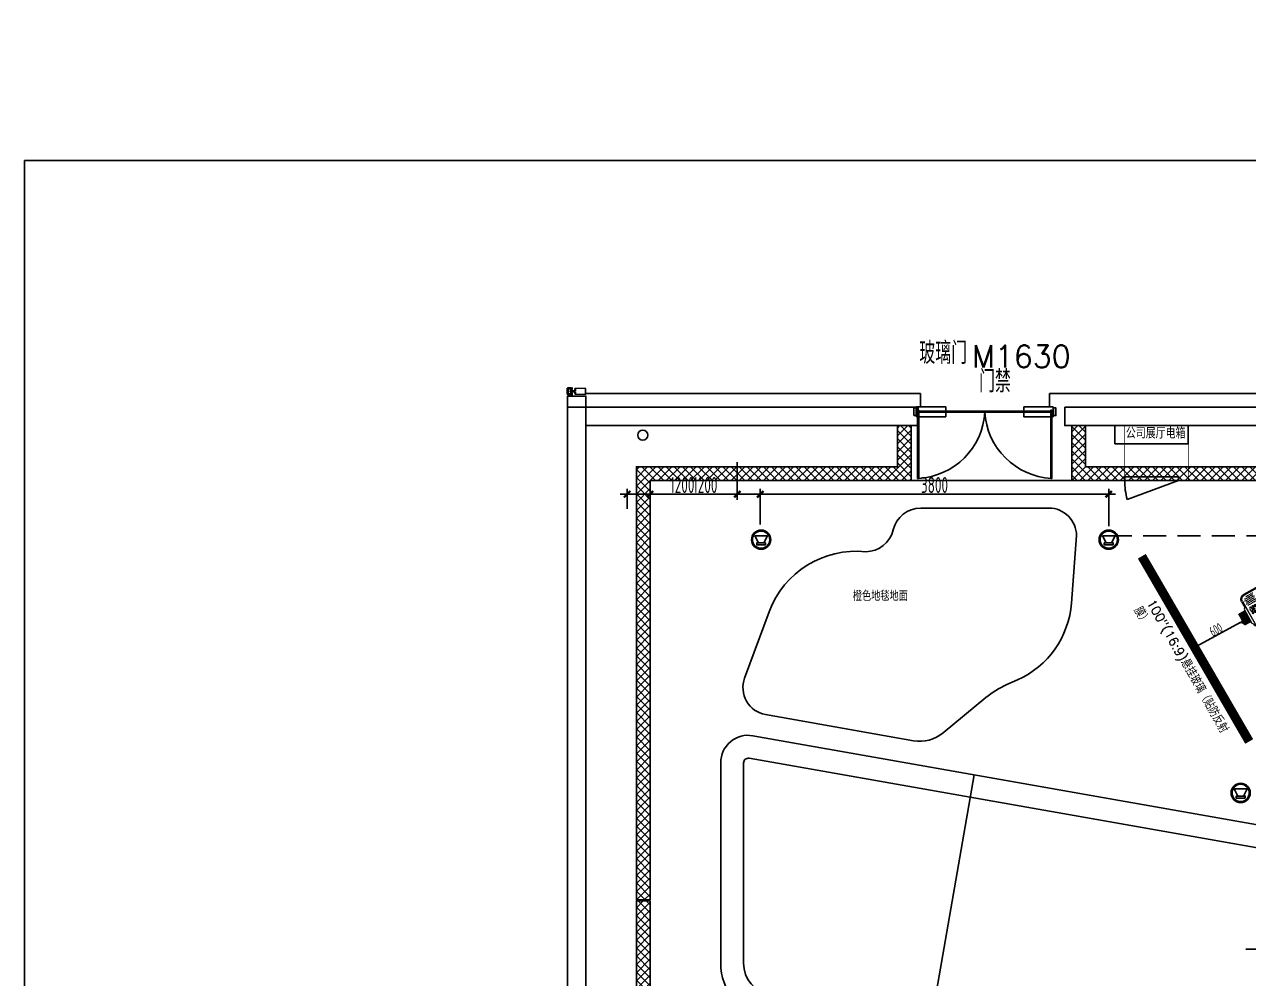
# Model space of a CAD drawing. Header units: millimetres. Extents: x 89805 to 1757503, y 48266 to 267832.
# Drawn here: x 919066 to 932412, y 137399 to 147798 of the extents above; entities that cross this region are included whole.
import ezdxf

# ---------------------------------------------------------------- set-up
doc = ezdxf.new("R2010")
doc.units = ezdxf.units.MM
doc.header["$LTSCALE"] = 1000
for name, pattern in [('c1_plan_01.17$0$HIDDEN', [0.375, 0.25, -0.125]), ('DASH', [0.35, 0.25, -0.1]), ('HIDDEN', [9.525, 6.35, -3.175])]:
    doc.linetypes.add(name, pattern=pattern)
for name, color, linetype in [('0XX', 1, 'HIDDEN'), ('2FC', 2, 'Continuous'), ('A_TEXT', 7, 'Continuous'), ('BZ', 1, 'Continuous'), ('G-新建隔墙', 4, 'Continuous'), ('G-装饰造型轮廓线', 3, 'Continuous'), ('GASK', 243, 'Continuous'), ('HATCH-OTHER', 161, 'Continuous'), ('PJ', 4, 'Continuous'), ('SEAL', 95, 'Continuous'), ('TC', 4, 'Continuous'), ('WALL', 111, 'Continuous'), ('WALL-WIDE', 6, 'Continuous'), ('WINDOW', 2, 'Continuous'), ('WZ', 3, 'Continuous'), ('XC', 3, 'Continuous'), ('会议', 1, 'Continuous'), ('多媒体弱电', 5, 'Continuous'), ('标注线', 8, 'Continuous')]:
    doc.layers.add(name, color=color, linetype=linetype)
doc.styles.add('_TCH_SPACE', font='SIMPLEX', dxfattribs={"height": 5, "bigfont": 'GBCBIG'})
doc.styles.add('DEQIU', font='hzs.shx', dxfattribs={"width": 0.7, "bigfont": 'hztxt.shx'})
doc.styles.get("Standard").update_dxf_attribs({"font": 'txt', "bigfont": 'gbcbig.shx'})
doc.dimstyles.new('MY-30', dxfattribs={"dimscale": 30, "dimtxt": 3.5, "dimasz": 1, "dimexe": 1.2, "dimexo": 2, "dimgap": 0.25, "dimtad": 1, "dimdec": 0, "dimrnd": 5, "dimdsep": 46, "dimtxsty": 'DEQIU', "dimblk": 'ZHQ-EP', "dimcen": 0.09, "dimclrd": 256, "dimclre": 256, "dimclrt": 40, "dimadec": 0, "dimazin": 0, "dimtm": 1e-09, "dimtfac": 0.434783, "dimtdec": 0, "dimtix": 1, "dimtmove": 2, "dimatfit": 3, "dimldrblk": 'DOT', "dimfxl": 0, "dimtvp": 0.001739, "dimtolj": 1, "dimarcsym": 0})
doc.dimstyles.new('MY-50', dxfattribs={"dimscale": 50, "dimtxt": 3.5, "dimasz": 1, "dimexe": 1.2, "dimexo": 2, "dimgap": 0.25, "dimtad": 1, "dimdec": 0, "dimrnd": 5, "dimdsep": 46, "dimtxsty": 'DEQIU', "dimblk": 'ZHQ-EP', "dimcen": 0.09, "dimclrd": 256, "dimclre": 256, "dimclrt": 40, "dimadec": 0, "dimazin": 0, "dimtm": 1e-09, "dimtfac": 0.434783, "dimtdec": 0, "dimtix": 1, "dimtmove": 2, "dimatfit": 3, "dimldrblk": 'DOT', "dimfxl": 0, "dimtvp": 0.001739, "dimtolj": 1, "dimarcsym": 0})
pattern_1 = [(45, (-498151.77, -149311.03), (-44.1941738, 44.1941738), []), (135, (-498151.77, -149311.03), (-44.1941738, -44.1941738), [])]
pattern_2 = [(0, (97513.92, 15201.57), (12.2091667, -24.4183333), [0, -24.4183333])]

# ---------------------------------------------------------------- blocks, each defined once
blk = doc.blocks.new('dfghh')
at = {"layer": 'WALL-WIDE', "color": 4}
blk.add_lwpolyline([(-579.5, 402.72), (0.35, 402.72), (0.35, -0.35), (-579.5, -0.35)], close=True, dxfattribs=at)
blk = doc.blocks.new('136EM1283T+20')
at = {"lineweight": 15, "ltscale": 2}
h = blk.add_hatch(dxfattribs=at)
h.set_pattern_fill('ANSI37', color=1, scale=0.45, style=0)
h.set_pattern_definition([(45, (-7.1094, 124.7), (-1.01028, 1.01028), []), (135, (-7.1094, 124.7), (-1.01028, -1.01028), [])])
edge = h.paths.add_edge_path()
edge.add_line((-4, 135), (-4, 136))
edge.add_arc((-3, 136), 1.2, 150, 180, ccw=False)
edge.add_line((-4, 137), (-4, 138))
edge.add_line((-4, 138), (-3, 139))
edge.add_arc((-3, 139), 0.21, 330, 360)
edge.add_line((-3, 139), (-3, 139))
edge.add_arc((-3, 139), 0.4, 360, 450)
edge.add_line((-3, 139), (-7, 139))
edge.add_arc((-7, 139), 0.4, 90, 180)
edge.add_line((-7, 139), (-7, 139))
edge.add_arc((-7, 139), 0.21, 180, 210)
edge.add_line((-7, 139), (-7, 138))
edge.add_line((-7, 138), (-6, 137))
edge.add_arc((-7, 136), 1.2, 0, 30, ccw=False)
edge.add_line((-6, 136), (-6, 135))
edge.add_line((-6, 135), (-6, 128))
edge.add_arc((-7, 128), 1.2, 330, 360, ccw=False)
edge.add_line((-6, 127), (-7, 127))
edge.add_line((-7, 127), (-7, 126))
edge.add_arc((-7, 125), 0.21, 150, 180)
edge.add_line((-7, 125), (-7, 125))
edge.add_arc((-7, 125), 0.4, 180, 270)
edge.add_line((-7, 125), (-3, 125))
edge.add_arc((-3, 125), 0.4, 270, 360)
edge.add_line((-3, 125), (-3, 125))
edge.add_arc((-3, 125), 0.21, 0, 30)
edge.add_line((-3, 126), (-4, 127))
edge.add_line((-4, 127), (-4, 127))
edge.add_arc((-3, 128), 1.2, 180, 210, ccw=False)
edge.add_line((-4, 128), (-4, 135))
h = blk.add_hatch(dxfattribs=at)
h.set_pattern_fill('ANSI37', color=1, scale=0.45, style=0)
h.set_pattern_definition([(45, (2.9093, 124.7), (-1.01028, 1.01028), []), (135, (2.9093, 124.7), (-1.01028, -1.01028), [])])
edge = h.paths.add_edge_path()
edge.add_line((4, 135), (4, 136))
edge.add_arc((3, 136), 1.2, 360, 390)
edge.add_line((4, 137), (4, 138))
edge.add_line((4, 138), (3, 139))
edge.add_arc((3, 139), 0.21, 180, 210, ccw=False)
edge.add_line((3, 139), (3, 139))
edge.add_arc((3, 139), 0.4, 90, 180, ccw=False)
edge.add_line((3, 139), (7, 139))
edge.add_arc((7, 139), 0.4, 0, 90, ccw=False)
edge.add_line((7, 139), (7, 139))
edge.add_arc((7, 139), 0.21, -30, 0, ccw=False)
edge.add_line((7, 139), (6, 138))
edge.add_line((6, 138), (6, 137))
edge.add_arc((7, 136), 1.2, 150, 180)
edge.add_line((6, 136), (6, 135))
edge.add_line((6, 135), (6, 128))
edge.add_arc((7, 128), 1.2, 180, 210)
edge.add_line((6, 127), (6, 127))
edge.add_line((6, 127), (7, 126))
edge.add_arc((7, 125), 0.21, 0, 30, ccw=False)
edge.add_line((7, 125), (7, 125))
edge.add_arc((7, 125), 0.4, 270, 360, ccw=False)
edge.add_line((7, 125), (3, 125))
edge.add_arc((3, 125), 0.4, 180, 270, ccw=False)
edge.add_line((3, 125), (3, 125))
edge.add_arc((3, 125), 0.21, 150, 180, ccw=False)
edge.add_line((3, 126), (4, 127))
edge.add_line((4, 127), (4, 127))
edge.add_arc((3, 128), 1.2, 330, 360)
edge.add_line((4, 128), (4, 135))
at = {"color": 1, "lineweight": 15, "ltscale": 2}
for points in [[(-4, 135), (-4, 136, -0.131652), (-4, 137), (-4, 138), (-3, 139, 0.131652), (-3, 139), (-3, 139, 0.414214), (-3, 139), (-7, 139, 0.414214), (-7, 139), (-7, 139, 0.131652), (-7, 139), (-7, 138), (-6, 137, -0.131652), (-6, 136), (-6, 135), (-6, 128, -0.131652), (-6, 127), (-7, 127), (-7, 126, 0.131652), (-7, 125), (-7, 125, 0.414214), (-7, 125), (-3, 125, 0.414214), (-3, 125), (-3, 125, 0.131652), (-3, 126), (-4, 127), (-4, 127, -0.131652), (-4, 128)], [(4, 135), (4, 136, 0.131652), (4, 137), (4, 138), (3, 139, -0.131652), (3, 139), (3, 139, -0.414214), (3, 139), (7, 139, -0.414214), (7, 139), (7, 139, -0.131652), (7, 139), (6, 138), (6, 137, 0.131652), (6, 136), (6, 135), (6, 128, 0.131652), (6, 127), (6, 127), (7, 126, -0.131652), (7, 125), (7, 125, -0.414214), (7, 125), (3, 125, -0.414214), (3, 125), (3, 125, -0.131652), (3, 126), (4, 127), (4, 127, 0.131652), (4, 128)]]:
    blk.add_lwpolyline(points, format="xyb", close=True, dxfattribs=at)
at = {"layer": 'XC', "lineweight": 15, "ltscale": 2}
blk.add_lwpolyline([(5, 152, -0.414214), (5, 152), (5, 147, -0.414214), (5, 146), (3, 146, 0.414214), (3, 146), (3, 143, -0.414214), (3, 142), (-3, 142, -0.414214), (-3, 143), (-3, 146, 0.414214), (-3, 146), (-5, 146, -0.414214), (-5, 147), (-5, 152, -0.414214), (-5, 152), (-3, 152, 0.414214), (-3, 153), (-3, 155, 0.414214), (-4, 156), (-9, 156, 0.414215), (-9, 155), (-9, 138, -0.414214), (-9, 138), (-9, 138), (-10, 136, 0.537319), (-10, 136), (-7, 136, 0.176327), (-7, 136), (-7, 137, 0.57735), (-7, 137), (-7, 137, -0.267949), (-7, 137), (-8, 139), (-8, 139, -0.598837), (-7, 140, 0.236068), (-7, 139), (-3, 139, -0.414214), (-3, 139), (-3, 139), (-4, 137, 0.585007), (-4, 137), (-2, 137, 0.261824), (-1, 137), (0, 139, -0.562186), (0, 139), (1, 137, 0.261824), (2, 137), (4, 137, 0.585007), (4, 137), (3, 139), (3, 139, -0.414214), (3, 139), (7, 139, 0.236068), (7, 140, -0.598837), (8, 139), (8, 139), (7, 137, -0.267949), (7, 137), (7, 137, 0.57735), (7, 137), (7, 136, 0.176327), (7, 136), (10, 136, 0.537319), (10, 136), (9, 138), (9, 138, -0.414214), (9, 138), (9, 155, 0.414214), (8, 156), (4, 156, 0.414214), (3, 155), (3, 153, 0.414214), (3, 152)], format="xyb", close=True, dxfattribs=at)
at = {"layer": 'XC', "lineweight": 15}
for points in [[(30, 119), (29, 119, -0.414214), (29, 119, -0.414214), (30, 120), (32, 120, -0.414214), (32, 120), (32, 0), (-32, 0), (-32, 120, -0.414214), (-32, 120), (-30, 120, -0.414214), (-29, 119, -0.414214), (-29, 119), (-30, 119, 0.414214), (-30, 119), (-30, 116, 0.414213), (-30, 116), (-25, 116, 0.414214), (-24, 116), (-24, 119, 0.414214), (-25, 119), (-26, 119, -0.414214), (-26, 119, -0.413525), (-25, 120), (-20, 120, -0.414214), (-20, 120), (-20, 119, -0.414214), (-20, 118), (-22, 118, 0.414214), (-22, 118), (-22, 116, 0.414214), (-22, 116), (-9, 116, 0.414214), (-9, 116), (-9, 126, 0.414214), (-9, 126), (-9, 126), (-10, 128, -0.537319), (-10, 128), (-7, 128, -0.176327), (-7, 128), (-7, 128, -0.57735), (-7, 127), (-7, 127, 0.267949), (-7, 127), (-8, 125), (-8, 125, 0.598837), (-7, 125, -0.236068), (-7, 125), (-3, 125, 0.414214), (-3, 125), (-3, 125), (-4, 127, -0.585007), (-4, 127), (-2, 127, -0.261824), (-1, 127), (0, 125, 0.562186), (0, 125), (1, 127, -0.261824), (2, 127), (4, 127, -0.585007), (4, 127), (3, 125), (3, 125, 0.414214), (3, 125), (7, 125, -0.236068), (7, 125, 0.598837), (8, 125), (8, 125), (7, 127, 0.267949), (7, 127), (7, 127, -0.57735), (7, 128), (7, 128, -0.176327), (7, 128), (10, 128, -0.537319), (10, 128), (9, 126), (9, 126, 0.414214), (9, 126), (9, 116, 0.414214), (9, 116), (22, 116, 0.414214), (22, 116), (22, 118, 0.414214), (22, 118), (20, 118, -0.414214), (20, 119), (20, 120, -0.414214), (20, 120), (25, 120, -0.413525), (26, 119, -0.414214), (26, 119), (25, 119, 0.414214), (24, 119), (24, 116, 0.414214), (25, 116), (30, 116, 0.414213), (31, 116), (31, 119, 0.414214)], [(-29, 113), (-7, 113, 0.414214), (-7, 114), (-7, 122, -0.414214), (-6, 122), (6, 122, -0.414214), (6, 122), (6, 114, 0.414214), (7, 113), (29, 113, -0.414214), (30, 112), (30, 5, -0.414214), (29, 4), (-29, 4, -0.414214), (-30, 5), (-30, 112, -0.414214)]]:
    blk.add_lwpolyline(points, format="xyb", close=True, dxfattribs=at)
blk = doc.blocks.new('xjt')
at = {"layer": 'TC'}
h = blk.add_hatch(dxfattribs=at)
h.set_pattern_fill('ANSI37', color=256, scale=0.3, angle=90, style=0)
h.set_pattern_definition([(135, (-101501.351, 55215.8413), (0.67351921, 0.67351921), []), (45, (-101501.351, 55215.8413), (0.67351921, -0.67351921), [])])
edge = h.paths.add_edge_path(flags=16)
edge.add_arc((-101514, 45460), 1.08, 90, 270)
edge.add_line((-101514, 45459), (-101513, 45459))
edge.add_arc((-101513, 45460), 1.08, 270, 450)
edge.add_line((-101513, 45461), (-101514, 45461))
edge = h.paths.add_edge_path(flags=16)
edge.add_arc((-101511, 45462), 0.541, 90, 180, ccw=False)
edge.add_line((-101511, 45462), (-101510, 45462))
edge.add_arc((-101510, 45462), 0.541, 0, 90, ccw=False)
edge.add_line((-101509, 45462), (-101509, 45459))
edge.add_arc((-101510, 45459), 0.541, -90, 0, ccw=False)
edge.add_line((-101510, 45458), (-101511, 45458))
edge.add_arc((-101511, 45459), 0.541, -180, -90, ccw=False)
edge.add_line((-101512, 45459), (-101512, 45462))
edge = h.paths.add_edge_path()
edge.add_arc((-101507, 45455), 0.324, -112.667, 25.355, ccw=False)
edge.add_line((-101507, 45455), (-101509, 45456))
edge.add_arc((-101509, 45455), 1.12, 57.947, 89.8457)
edge.add_line((-101509, 45456), (-101513, 45456))
edge.add_line((-101513, 45456), (-101513, 45458))
edge.add_arc((-101513, 45458), 0.216, -0.0114, 90.0246)
edge.add_line((-101513, 45458), (-101514, 45458))
edge.add_arc((-101514, 45458), 0.216, 89.9994, 180.0015)
edge.add_line((-101514, 45458), (-101514, 45457))
edge.add_arc((-101514, 45457), 0.176, -153.432, 74.1225, ccw=False)
edge.add_line((-101514, 45457), (-101516, 45459))
edge.add_arc((-101514, 45460), 2.16, 139.1688, 220.8359, ccw=False)
edge.add_line((-101516, 45461), (-101514, 45463))
edge.add_arc((-101514, 45463), 0.176, -74.0901, 153.447, ccw=False)
edge.add_line((-101514, 45463), (-101514, 45462))
edge.add_arc((-101514, 45462), 0.216, 179.9901, 270.024)
edge.add_line((-101514, 45462), (-101513, 45462))
edge.add_arc((-101513, 45462), 0.216, 269.9994, 360.0015)
edge.add_line((-101513, 45462), (-101513, 45465))
edge.add_line((-101513, 45465), (-101510, 45465))
edge.add_arc((-101510, 45467), 2.72, -87.266, -57.1439)
edge.add_line((-101509, 45465), (-101507, 45466))
edge.add_arc((-101507, 45466), 0.378, -35, 137, ccw=False)
edge.add_line((-101507, 45465), (-101507, 45464))
edge.add_arc((-101505, 45460), 5.22, 123.2426, 134.4629)
edge.add_line((-101508, 45464), (-101508, 45463))
edge.add_arc((-101507, 45465), 3.06, 243.9365, 266.7208)
edge.add_line((-101507, 45462), (-101507, 45462))
edge.add_arc((-101507, 45462), 0.324, -58.4296, 71.0549, ccw=False)
edge.add_line((-101507, 45462), (-101508, 45461))
edge.add_arc((-101508, 45461), 0.324, 121.5701, 238.4294)
edge.add_line((-101508, 45461), (-101507, 45460))
edge.add_arc((-101507, 45460), 0.324, -58.4294, 58.4298, ccw=False)
edge.add_line((-101507, 45460), (-101508, 45459))
edge.add_arc((-101508, 45459), 0.324, 121.5703, 238.4294)
edge.add_line((-101508, 45459), (-101507, 45458))
edge.add_arc((-101507, 45458), 0.324, -58.4294, 58.4298, ccw=False)
edge.add_line((-101507, 45458), (-101508, 45457))
edge.add_arc((-101508, 45457), 0.324, 121.5656, 201.6411)
edge.add_line((-101508, 45457), (-101507, 45455))
at = {"layer": 'GASK'}
for points in [[(-101507, 45455, -0.687422), (-101507, 45455), (-101509, 45456, 0.14009), (-101509, 45456), (-101513, 45456), (-101513, 45458, 0.414398), (-101513, 45458), (-101514, 45458, 0.414224), (-101514, 45458), (-101514, 45457, -1.533331), (-101515, 45457), (-101516, 45459, -0.37223), (-101516, 45461), (-101515, 45463, -1.533076), (-101514, 45463), (-101514, 45462, 0.414387), (-101514, 45462), (-101513, 45462, 0.414224), (-101513, 45462), (-101513, 45465), (-101510, 45465, 0.132195), (-101509, 45465), (-101507, 45466, -0.932515), (-101507, 45465), (-101507, 45464, 0.048997), (-101508, 45464), (-101508, 45463, 0.099744), (-101507, 45462), (-101507, 45462, -0.633913), (-101507, 45462), (-101508, 45461, 0.559221), (-101508, 45461), (-101507, 45460, -0.55922), (-101507, 45460), (-101508, 45459, 0.55922), (-101508, 45459), (-101507, 45458, -0.55922), (-101507, 45458), (-101508, 45457, 0.364343), (-101508, 45457)], [(-101514, 45461, 1), (-101514, 45459), (-101513, 45459, 1), (-101513, 45461)], [(-101512, 45462, -0.414214), (-101511, 45462), (-101510, 45462, -0.414214), (-101509, 45462), (-101509, 45459, -0.414214), (-101510, 45458), (-101511, 45458, -0.414214), (-101512, 45459)]]:
    blk.add_lwpolyline(points, format="xyb", close=True, dxfattribs=at)
blk = doc.blocks.new('ewgfg')
at = {"layer": 'SEAL'}
h = blk.add_hatch(dxfattribs=at)
h.set_pattern_fill('ANSI31', color=256, scale=0.4, style=0)
h.set_pattern_definition([(45, (-4249.88207, 19747.53816), (-0.35355339, 0.35355339), [])])
edge = h.paths.add_edge_path()
edge.add_arc((1977, 2078), 7.76, 344.1575, 391.9326)
edge.add_line((1983, 2082), (1986, 2082))
edge.add_arc((1986, 2081), 0.378, 151.3361, 227)
edge.add_line((1986, 2081), (1987, 2080))
edge.add_arc((1985, 2079), 2.72, 2.734, 32.8561, ccw=False)
edge.add_line((1987, 2079), (1987, 2076))
edge.add_line((1987, 2076), (1986, 2076))
edge.add_arc((1986, 2075), 0.5, 90, 200)
edge.add_line((1985, 2075), (1985, 2075))
edge.add_line((1985, 2075), (1985, 2075))
edge.add_line((1985, 2075), (1985, 2075))
edge.add_arc((1985, 2075), 0.5, 19.5621, 146.1659)
at = {"layer": 'TC'}
h = blk.add_hatch(dxfattribs=at)
h.set_pattern_fill('AR-SAND', color=256, scale=0.4, style=0)
h.set_pattern_definition([(37.5, (1983.476, 2074.86), (-0.64, 19.577), [0, -15.443, 0, -17.272, 0, -16.51]), (7.5, (1983.476, 2074.86), (17.98, 28.673), [0, -8.331, 0, -13.919, 0, -5.334]), (327.5, (1970.979, 2074.86), (31.64, 0.057), [0, -5.08, 0, -18.288, 0, -23.876]), (317.5, (1970.98, 2074.86), (30.542, 8.917), [0, -2.54, 0, -11.989, 0, -13.716])])
h.paths.add_polyline_path([(1983, 2082), (1989, 2082), (1989, 2075), (1983, 2075)])
at = {"layer": 'SEAL'}
blk.add_arc((1977, 2078), 7.76, 342.0085, 31.9326, dxfattribs=at)
at = {"layer": '标注线', "rotation": 90}
blk.add_blockref('xjt', (47452, 103589), dxfattribs=at)
blk = doc.blocks.new('M8T')
at = {"layer": 'PJ'}
blk.add_line((0, -5), (0, 0), dxfattribs=at)
blk.add_lwpolyline([(-5, 0), (-5, 0), (5, 0), (5, 0)], dxfattribs=at)
blk.add_lwpolyline([(-7, 0), (7, 0), (7, -5), (6, -5), (-6, -5), (-7, -5)], close=True, dxfattribs=at)
blk.add_lwpolyline([(-7, -5, 0.154701), (0, -5, 1.166596), (0, -5, 0.154701), (7, -5)], format="xyb", dxfattribs=at)
blk = doc.blocks.new('A$C0DF30340')
at = {"layer": 'GASK'}
h = blk.add_hatch(dxfattribs=at)
h.set_pattern_fill('ANSI37', color=256, scale=10, angle=-90, style=0)
h.set_pattern_definition([(315, (-6739.0329, 24457.4036), (0.883883476, 0.883883476), []), (45, (-6739.0329, 24457.4036), (-0.883883476, 0.883883476), [])])
h.paths.add_polyline_path([(9, -13), (9, -15), (-8, -15), (-8, -13)])
at = {"lineweight": 35}
for points in [[(30, -16, -0.339454), (30, -15), (31, -14), (32, -14), (32, -58), (-33, -58), (-33, -14), (-31, -14), (-30, -15, -0.339454), (-30, -16), (-31, -17), (-31, -21), (-28, -21), (-28, -22), (-31, -22), (-31, -56), (31, -56), (31, -22), (28, -22), (28, -21), (31, -21), (31, -17)], [(30, -17, 0.339454), (30, -16), (29, -16), (30, -14, 0.57735), (30, -13), (27, -13, 0.414214), (26, -14), (26, -14, 0.414214), (27, -15), (28, -15, -0.414214), (28, -15), (28, -16, -0.414214), (28, -17), (22, -17, -0.414214), (22, -16), (22, -15, -0.414214), (22, -15), (23, -15, 0.414214), (23, -14), (23, -14, 0.414214), (23, -13), (21, -13, 0.414214), (20, -14), (20, -17), (13, -17), (10, -15), (9, -13), (9, -13), (9, -15), (0, -15), (-8, -15), (-8, -13), (-9, -13), (-10, -15), (-13, -17), (-20, -17), (-20, -14, 0.414214), (-21, -13), (-23, -13, 0.414214), (-23, -14), (-23, -14, 0.414214), (-23, -15), (-22, -15, -0.414214), (-22, -15), (-22, -16, -0.414214), (-22, -17), (-28, -17, -0.414214), (-28, -16), (-28, -15, -0.414214), (-28, -15), (-27, -15, 0.414214), (-26, -14), (-26, -14, 0.414214), (-27, -13), (-30, -13, 0.57735), (-30, -14), (-29, -16), (-30, -16, 0.339454), (-30, -17), (-29, -20), (-28, -20), (-28, -19), (-8, -19), (-8, -18), (-1, -18, 0.198912), (0, -18), (0, -18, -0.414214), (0, -18), (0, -18, 0.198912), (1, -18), (9, -18), (9, -19), (28, -19), (28, -20), (29, -20)]]:
    blk.add_lwpolyline(points, format="xyb", close=True, dxfattribs=at)
at = {"layer": 'GASK'}
blk.add_lwpolyline([(9, -13), (9, -15), (-8, -15), (-8, -13)], close=True, dxfattribs=at)
at = {"layer": 'PJ'}
for p, q in [((-5, -20), (-6, -20)), ((-6, -20), (-6, -25)), ((-5, -25), (-6, -25)), ((5, -20), (-5, -20)), ((5, -25), (-5, -25)), ((-3, -13), (-3, -10)), ((-3, -20), (-3, -25)), ((-3, -30), (-3, -25)), ((-3, -29), (3, -29)), ((-2, -13), (-2, -10)), ((-1, -18), (0, -20)), ((0, -18), (1, -20)), ((2, -13), (2, -10)), ((2, -30), (2, -25)), ((3, -13), (3, -10)), ((3, -20), (3, -25)), ((5, -20), (6, -20)), ((5, -25), (6, -25)), ((6, -20), (6, -25))]:
    blk.add_line(p, q, dxfattribs=at)
at = {"layer": 'PJ', "color": 1}
blk.add_lwpolyline([(-7, -19), (-6, -18), (0, -18), (6, -18), (8, -20)], dxfattribs=at)
at = {"layer": 'PJ'}
blk.add_lwpolyline([(-5, -20), (5, -20), (5, -18), (-5, -18)], close=True, dxfattribs=at)
blk.add_lwpolyline([(3, -25), (3, -29), (2, -30), (-3, -30), (-3, -29), (-3, -25)], dxfattribs=at)
for centre, start, end in [((-6, -29), 72.412, 85.6435), ((-6, -15), 274.3565, 287.588), ((0, -29), 72.412, 107.588), ((0, -15), 252.412, 287.588), ((6, -29), 94.3565, 107.588), ((6, -15), 252.412, 265.6435)]:
    blk.add_arc(centre, 9.55, start, end, dxfattribs=at)
at = {"layer": 'PJ', "xscale": 0.75, "yscale": 0.75, "zscale": 0.75, "rotation": 180}
blk.add_blockref('M8T', (0, -10), dxfattribs=at)
at = {"layer": 'WZ'}
blk.add_blockref('ewgfg', (-2017, -2089), dxfattribs=at)
at = {"layer": 'WZ', "xscale": -1}
blk.add_blockref('ewgfg', (2017, -2089), dxfattribs=at)
blk = doc.blocks.new('fdsafds')
at = {"layer": '0XX', "ltscale": 30}
blk.add_lwpolyline([(-41584, -4355), (-41264, -4355), (-41264, -4245), (-41584, -4245)], close=True, dxfattribs=at)
at = {"layer": '2FC', "linetype": 'DASH', "ltscale": 20}
for radius in [15, 4.33]:
    blk.add_circle((-41566, -4300), radius, dxfattribs=at)
blk = doc.blocks.new('西展厅玻璃门')
at = {"layer": 'WINDOW'}
for points in [[(1426914, 292904), (1426939, 292904), (1426939, 292987), (1426914, 292987)], [(1426956, 292965), (1426956, 292220), (1426968, 292220), (1426968, 292965)], [(1428421, 292965), (1428421, 292220), (1428409, 292220), (1428409, 292965)], [(1428439, 292904), (1428464, 292904), (1428464, 292987), (1428439, 292987)], [(1428464, 292904), (1428439, 292904), (1428439, 292987), (1428464, 292987)], [(1426944, 292940), (1427689, 292940), (1427689, 292952), (1426944, 292952)], [(1428434, 292940), (1427689, 292940), (1427689, 292952), (1428434, 292952)]]:
    blk.add_lwpolyline(points, close=True, dxfattribs=at)
for centre, start, end in [((1426924, 292985), 272.91, 357.09), ((1428454, 292985), 182.91, 267.09)]:
    blk.add_arc(centre, 766, start, end, dxfattribs=at)
at = {"layer": 'WINDOW', "xscale": -1, "rotation": 180}
blk.add_blockref('fdsafds', (1468528, 288646), dxfattribs=at)
at = {"layer": 'WINDOW', "rotation": 180}
blk.add_blockref('fdsafds', (1386849, 288646), dxfattribs=at)
blk = doc.blocks.new('Roberto方案')
at = {"color": 8, "ltscale": 0.7}
blk.add_line((1677557, 312189, -3), (1678075, 315144, -3), dxfattribs=at)
at = {"color": 8, "ltscale": 0.7, "elevation": 37}
blk.add_lwpolyline([(1675838, 316921), (1675571, 316198, 0.467721), (1675800, 315799), (1677412, 315514, 0.219565), (1677736, 315600), (1678201, 315984, -0.067662), (1678430, 316126), (1678545, 316177, 0.275717), (1679135, 317015), (1679190, 317750), (1679190, 317750, 0.414214), (1678890, 318050), (1677491, 318050, 0.347971), (1677191, 317813, -0.347971), (1676891, 317575, 0.34085), (1675838, 316921)], format="xyb", dxfattribs=at)
at = {"color": 7, "ltscale": 0.7, "const_width": 100, "elevation": -3}
blk.add_lwpolyline([(1679902, 317525), (1681073, 315506)], dxfattribs=at)
at = {"color": 8, "ltscale": 0.7, "elevation": 57}
for points in [[(1675662, 315569), (1682234, 314410, -0.153915), (1686235, 312328), (1689268, 309295, 0.152859), (1691650, 308048), (1697291, 307029, -0.359482), (1697775, 306447), (1697775, 304240, -0.467565), (1697434, 303955), (1691118, 305096, -0.152859), (1687147, 307173), (1684114, 310206, 0.153915), (1681713, 311456), (1675806, 312498, -0.36397), (1675310, 313089), (1675310, 315274, -0.466308)], [(1675619, 315323), (1682191, 314164, -0.153915), (1686058, 312151), (1689091, 309118, 0.152859), (1691606, 307802), (1697246, 306784, -0.358443), (1697525, 306447), (1697525, 304240, -0.467565), (1697479, 304201), (1691162, 305342, -0.152859), (1687324, 307350), (1684291, 310383, 0.153915), (1681757, 311702), (1675849, 312744, -0.36397), (1675560, 313089), (1675560, 315274, -0.466308)]]:
    blk.add_lwpolyline(points, format="xyb", close=True, dxfattribs=at)
at = {"color": 7, "ltscale": 0.7, "insert": (1680040, 317069, -3), "char_height": 100, "width": 1657.42, "attachment_point": 1, "rotation": 299.4461}
blk.add_mtext('100"(16:9)悬挂玻璃（贴防反射膜）', dxfattribs=at)
blk = doc.blocks.new('ty')
at = {"layer": '会议', "lineweight": 0}
h = blk.add_hatch(dxfattribs=at)
h.set_pattern_fill('DOTS', color=5, scale=448, angle=270, style=0)
h.set_pattern_definition(pattern_2)
edge = h.paths.add_edge_path()
edge.add_ellipse((618, 153), major_axis=(-53, 53), ratio=1, start_angle=225, end_angle=315)
edge.add_line((618, 228), (532, 228))
edge.add_line((532, 228), (532, 84))
edge.add_line((532, 84), (693, 84))
edge.add_line((693, 84), (693, 153))
h = blk.add_hatch(dxfattribs=at)
h.set_pattern_fill('DOTS', color=5, scale=448, angle=270, style=0)
h.set_pattern_definition(pattern_2)
edge = h.paths.add_edge_path()
edge.add_ellipse((618, -153), major_axis=(53, 53), ratio=1, start_angle=225, end_angle=315, ccw=False)
edge.add_line((618, -228), (532, -228))
edge.add_line((532, -228), (532, -84))
edge.add_line((532, -84), (693, -84))
edge.add_line((693, -84), (693, -153))
at = {"layer": '会议', "color": 5, "lineweight": 0}
for p, q in [((0, 187), (0, -187)), ((15, 187), (15, -187)), ((658, 262), (75, 262)), ((658, 247), (75, 247)), ((718, -187), (718, 187)), ((66, 125), (66, -113)), ((85, 125), (66, 125)), ((85, -113), (85, 125)), ((718, 152), (718, -76)), ((754, -76), (754, 152)), ((754, 126), (754, -50)), ((771, 126), (754, 126)), ((771, 126), (771, -50)), ((782, 126), (771, 126)), ((771, -50), (771, 126)), ((782, 126), (782, -50)), ((782, -50), (782, 126)), ((854, 126), (782, 126)), ((854, 111), (782, 111)), ((854, 96), (782, 96)), ((854, 81), (782, 81)), ((854, 66), (782, 66)), ((854, 51), (782, 51)), ((854, 36), (782, 36)), ((854, 21), (782, 21)), ((854, 6), (782, 6)), ((854, 126), (854, -50)), ((66, -113), (85, -113)), ((733, -187), (733, -94)), ((754, -50), (771, -50)), ((771, -50), (782, -50)), ((854, -9), (782, -9)), ((854, -24), (782, -24)), ((854, -39), (782, -39)), ((782, -50), (854, -50)), ((75, -247), (658, -247)), ((75, -262), (658, -262))]:
    blk.add_line(p, q, dxfattribs=at)
at = {"layer": '会议', "color": 5, "lineweight": 0, "extrusion": (0, 0, -1)}
for centre, major_axis, ratio, start_param, end_param in [((75, 187), (-53, 53), 1, 5.497787, 7.068583), ((75, 187), (-42.4, 42.4), 1, 5.497787, 7.068583), ((658, 187), (-53, 53), 1, 0.785398, 2.121825), ((658, 187), (42.4, 42.4), 1, 5.497787, 7.068583), ((911, 252), (173, 69), 1, 2.957483, 3.26624), ((553, 31), (-10.2, 10.2), 1, 3.926991, 10.210176), ((553, -6), (-10.2, 10.2), 1, 3.926991, 10.210176), ((591, 31), (-10.2, 10.2), 1, 3.926991, 10.210176), ((628, 31), (-10.2, 10.2), 1, 3.926991, 10.210176), ((628, -6), (-10.2, 10.2), 1, 3.926991, 10.210176), ((666, 31), (-10.2, 10.2), 1, 3.926991, 10.210176), ((666, -25), (0, 33.2), 0.467648, 3.141593, 9.424778), ((553, -44), (-10.2, 10.2), 1, 3.926991, 10.210176), ((591, -44), (-10.2, 10.2), 1, 3.926991, 10.210176), ((628, -44), (-10.2, 10.2), 1, 3.926991, 10.210176), ((791, -140), (-52.5, 52.5), 1, 5.657537, 6.540911), ((75, -187), (-53, 53), 1, 3.926991, 5.497787), ((75, -187), (42.4, 42.4), 1, 2.356194, 3.926991), ((658, -187), (-42.4, 42.4), 1, 2.356194, 3.926991), ((658, -187), (-53, 53), 1, 2.356194, 3.926991)]:
    blk.add_ellipse(centre, major_axis=major_axis, ratio=ratio, start_param=start_param, end_param=end_param, dxfattribs=at)
blk = doc.blocks.new('ZHQ-EP')
blk.add_line((-1.5, 0), (1.5, 0))
at = {"const_width": 0.5}
blk.add_lwpolyline([(-0.7, -0.7), (0.7, 0.7)], dxfattribs=at)
blk = doc.blocks.new('*D59')
at = {"layer": 'Defpoints', "color": 0}
for p in [(932307, 141370, 21), (932349, 141293), (931781, 141083)]:
    blk.add_point(p, dxfattribs=at)
at = {"layer": 'WINDOW', "lineweight": -2}
for p, q in [((931850, 141020), (932322, 141278)), ((932335, 141318), (932366, 141261)), ((931810, 141030), (931841, 140974))]:
    blk.add_line(p, q, dxfattribs=at)
at = {"layer": 'WINDOW', "lineweight": -2, "xscale": 30, "yscale": 30, "zscale": 30}
for p, rotation in [((932349, 141293), 28.67195338441992), ((931824, 141006), 208.6719533844199)]:
    blk.add_blockref('ZHQ-EP', p, dxfattribs=dict(at, rotation=rotation))
at = {"layer": 'WINDOW', "color": 40, "insert": (932057, 141202), "char_height": 105, "attachment_point": 5, "rotation": 28.672, "style": 'DEQIU'}
blk.add_mtext('\\A1;600', dxfattribs=at)
blk = doc.blocks.new('_Dot')
at = {"color": 0, "linetype": 'ByBlock', "lineweight": -2}
blk.add_line((-0.5, 0), (-1, 0), dxfattribs=at)
at = {"color": 0, "linetype": 'ByBlock', "const_width": 0.5}
blk.add_lwpolyline([(-0.25, 0, 1), (0.25, 0, 1)], format="xyb", close=True, dxfattribs=at)
blk = doc.blocks.new('喇叭')
at = {"layer": '会议', "color": 5}
for p, q in [((-132, 77), (131, 84)), ((-132, 77), (-53, -67)), ((131, 84), (58, -64))]:
    blk.add_line(p, q, dxfattribs=at)
blk.add_lwpolyline([(95, -106), (94, -63), (-89, -68), (-88, -111)], close=True, dxfattribs=at)
for radius in [197, 177]:
    blk.add_circle((0, 0), radius, dxfattribs=at)
blk = doc.blocks.new('*D61')
at = {"layer": 'Defpoints', "color": 0}
for p in [(925887, 142678), (925887, 142418), (927088, 142247)]:
    blk.add_point(p, dxfattribs=at)
at = {"layer": 'WINDOW', "lineweight": -2}
for p, q in [((925887, 142518), (925887, 142738)), ((927038, 142678), (925937, 142678)), ((927088, 142347), (927088, 142738))]:
    blk.add_line(p, q, dxfattribs=at)
at = {"layer": 'WINDOW', "lineweight": -2, "xscale": 50, "yscale": 50, "zscale": 50, "rotation": 180}
blk.add_blockref('ZHQ-EP', (925887, 142678), dxfattribs=at)
at = {"layer": 'WINDOW', "lineweight": -2, "xscale": 50, "yscale": 50, "zscale": 50}
blk.add_blockref('ZHQ-EP', (927088, 142678), dxfattribs=at)
at = {"layer": 'WINDOW', "color": 40, "insert": (926488, 142778), "char_height": 175, "attachment_point": 5, "style": 'DEQIU'}
blk.add_mtext('\\A1;1200', dxfattribs=at)
blk = doc.blocks.new('*D62')
at = {"layer": 'Defpoints', "color": 0}
for p in [(930888, 142678), (927088, 142247), (930888, 142225)]:
    blk.add_point(p, dxfattribs=at)
at = {"layer": 'WINDOW', "lineweight": -2}
for p, q in [((927088, 142347), (927088, 142738)), ((927138, 142678), (930838, 142678)), ((930888, 142328), (930888, 142738))]:
    blk.add_line(p, q, dxfattribs=at)
at = {"layer": 'WINDOW', "lineweight": -2, "xscale": 50, "yscale": 50, "zscale": 50, "rotation": 180}
blk.add_blockref('ZHQ-EP', (927088, 142678), dxfattribs=at)
at = {"layer": 'WINDOW', "lineweight": -2, "xscale": 50, "yscale": 50, "zscale": 50}
blk.add_blockref('ZHQ-EP', (930888, 142678), dxfattribs=at)
at = {"layer": 'WINDOW', "color": 40, "insert": (928988, 142778), "char_height": 175, "attachment_point": 5, "style": 'DEQIU'}
blk.add_mtext('\\A1;3800', dxfattribs=at)
blk = doc.blocks.new('*D63')
at = {"layer": 'Defpoints', "color": 0}
for p in [(930573, 142826), (934316, 142826), (930573, 142225)]:
    blk.add_point(p, dxfattribs=at)
at = {"layer": 'WINDOW', "lineweight": -2}
for p, q in [((933966, 142826), (934376, 142826)), ((934316, 142275), (934316, 142776)), ((933966, 142225), (934376, 142225))]:
    blk.add_line(p, q, dxfattribs=at)
at = {"layer": 'WINDOW', "lineweight": -2, "xscale": 50, "yscale": 50, "zscale": 50}
for p, rotation in [((934316, 142826), 90), ((934316, 142225), 270)]:
    blk.add_blockref('ZHQ-EP', p, dxfattribs=dict(at, rotation=rotation))
at = {"layer": 'WINDOW', "color": 40, "insert": (934216, 142526), "char_height": 175, "attachment_point": 5, "rotation": 90, "style": 'DEQIU'}
blk.add_mtext('\\A1;600', dxfattribs=at)
blk = doc.blocks.new('*D92')
at = {"layer": 'Defpoints', "color": 0}
for p in [(926838, 172867), (925637, 142678), (925637, 142418)]:
    blk.add_point(p, dxfattribs=at)
at = {"layer": 'WINDOW', "lineweight": -2}
for p, q in [((926838, 143028), (926838, 142618)), ((925637, 142518), (925637, 142738)), ((926788, 142678), (925687, 142678))]:
    blk.add_line(p, q, dxfattribs=at)
at = {"layer": 'WINDOW', "lineweight": -2, "xscale": 50, "yscale": 50, "zscale": 50, "rotation": 180}
blk.add_blockref('ZHQ-EP', (925637, 142678), dxfattribs=at)
at = {"layer": 'WINDOW', "lineweight": -2, "xscale": 50, "yscale": 50, "zscale": 50}
blk.add_blockref('ZHQ-EP', (926838, 142678), dxfattribs=at)
at = {"layer": 'WINDOW', "color": 40, "insert": (926237, 142778), "char_height": 175, "attachment_point": 5, "style": 'DEQIU'}
blk.add_mtext('\\A1;1200', dxfattribs=at)
blk = doc.blocks.new('*D98')
at = {"layer": 'Defpoints', "color": 0}
for p in [(934067, 140478), (934277, 140478), (932383, 137718)]:
    blk.add_point(p, dxfattribs=at)
at = {"layer": 'WINDOW', "lineweight": -2}
for p, q in [((934167, 140478), (934337, 140478)), ((934277, 137768), (934277, 140428)), ((933927, 137718), (934337, 137718))]:
    blk.add_line(p, q, dxfattribs=at)
at = {"layer": 'WINDOW', "lineweight": -2, "xscale": 50, "yscale": 50, "zscale": 50}
for p, rotation in [((934277, 140478), 90), ((934277, 137718), 270)]:
    blk.add_blockref('ZHQ-EP', p, dxfattribs=dict(at, rotation=rotation))
at = {"layer": 'WINDOW', "color": 40, "insert": (934177, 139098), "char_height": 175, "attachment_point": 5, "rotation": 90, "style": 'DEQIU'}
blk.add_mtext('\\A1;2760', dxfattribs=at)

msp = doc.modelspace()

# ---------------------------------------------------------------- hatches: boundary and pattern name
at = {"layer": 'G-新建隔墙', "ltscale": 0.7}
h = msp.add_hatch(dxfattribs=at)
h.set_pattern_fill('ANSI37', color=8, scale=500, style=0)
h.set_pattern_definition(pattern_1)
h.paths.add_polyline_path([(925887, 138255), (925737, 138255), (925737, 142976.4), (928584, 142976.4), (928584, 143426.4), (928734, 143426.4), (928734, 142826.4), (925887, 142826.4)])
h = msp.add_hatch(dxfattribs=at)
h.set_pattern_fill('ANSI37', color=8, scale=500, style=0)
h.set_pattern_definition(pattern_1)
h.paths.add_polyline_path([(935444.4, 142976.4), (935444.4, 142826.4), (930484, 142826.4), (930484, 143426.4), (930634, 143426.4), (930634, 142976.4), (933387, 142976.4), (933387, 142926.4), (934087, 142926.4), (934087, 142976.4)])
h = msp.add_hatch(dxfattribs=at)
h.set_pattern_fill('ANSI37', color=8, scale=500, style=0)
h.set_pattern_definition(pattern_1)
h.paths.add_polyline_path([(925187, 133926.4), (925187, 133780.4), (925387, 133780.4), (925387, 133589.4), (925887, 133589.4), (925887, 138245), (925737, 138245), (925737, 133926.4), (925187, 133926.4)])

# ---------------------------------------------------------------- linework, layer by layer
at = {"color": 3, "ltscale": 0.7}
for p, q in [((928834, 143631.4), (928834, 143776.4)), ((930243.3, 143631.4), (930243.3, 143776.4))]:
    msp.add_line(p, q, dxfattribs=at)
msp.add_lwpolyline([(930955.7, 143226.4), (931755.7, 143226.4), (931755.7, 143426.4), (930955.7, 143426.4)], close=True, dxfattribs=at)
at = {"color": 2, "const_width": 5}
msp.add_lwpolyline([(931062, 142866.4), (931062, 143426.4), (931755.7, 143426.4), (931755.7, 142826.4)], dxfattribs=at)
at = {"color": 3, "ltscale": 0.7}
msp.add_lwpolyline([(928734, 142826.4), (930484, 142826.4), (930734, 142826.4)], dxfattribs=at)
at = {"color": 4, "ltscale": 0.7}
msp.add_lwpolyline([(931062, 142826.4), (931649.4, 142826.4), (931649.4, 142866.4), (931062, 142866.4)], close=True, dxfattribs=at)
msp.add_lwpolyline([(931089.3, 142619.3), (931649.4, 142826.4)], dxfattribs=at)
at = {"color": 20, "ltscale": 0.7}
msp.add_circle((925806.8, 143321), 55, dxfattribs=at)
at = {"color": 4, "ltscale": 0.7}
msp.add_arc((931862, 142826.4), 800, 180, 195, dxfattribs=at)
at = {"layer": 'G-新建隔墙', "color": 4, "ltscale": 0.7}
msp.add_lwpolyline([(935444.4, 142976.4), (935444.4, 142826.4), (930484, 142826.4), (930484, 143426.4), (930634, 143426.4), (930634, 142976.4), (933387, 142976.4), (933387, 142926.4), (934087, 142926.4), (934087, 142976.4), (935444.4, 142976.4)], dxfattribs=at)
msp.add_lwpolyline([(925187, 133926.4), (925187, 133780.4), (925387, 133780.4), (925387, 133589.4), (925887, 133589.4), (925887, 138245), (925737, 138245), (925737, 133926.4), (925187, 133926.4)], close=True, dxfattribs=at)
at = {"layer": 'G-装饰造型轮廓线', "color": 3, "ltscale": 0.7}
for points in [[(925187, 143776.4), (928834, 143776.4)], [(930243.3, 143776.4), (945602, 143776.4), (945602, 143617.9)]]:
    msp.add_lwpolyline(points, dxfattribs=at)
at = {"layer": 'WALL'}
for p, q in [((924987, 143626.4), (924987, 136026.4)), ((925187, 143626.4), (925187, 134526.4))]:
    msp.add_line(p, q, dxfattribs=at)
at = {"layer": 'WALL', "color": 4, "ltscale": 0.7}
msp.add_lwpolyline([(924987, 143626.4), (925187, 143626.4), (925187, 143746.4), (924987, 143746.4)], close=True, dxfattribs=at)
at = {"layer": 'WALL'}
for points in [[(925187, 143626.4), (928809, 143626.4), (928809, 143426.4), (925187, 143426.4)], [(930409, 143626.4), (933387, 143626.4), (933387, 143426.4), (930409, 143426.4)]]:
    msp.add_lwpolyline(points, close=True, dxfattribs=at)
at = {"layer": 'WINDOW', "color": 6, "linetype": 'c1_plan_01.17$0$HIDDEN'}
for p, q in [((930888.5, 142225), (934315.6, 142225)), ((932383.4, 137717.8), (934276.8, 137717.8))]:
    msp.add_line(p, q, dxfattribs=at)
at = {"layer": 'WINDOW', "color": 6}
msp.add_lwpolyline([(925887, 138255), (925737, 138255), (925737, 142976.4), (928584, 142976.4), (928584, 143426.4), (928734, 143426.4), (928734, 142826.4), (925887, 142826.4)], close=True, dxfattribs=at)
at = {"layer": 'XC'}
msp.add_line((925067, 143781.4), (925064, 143781.4), dxfattribs=at)

# ---------------------------------------------------------------- block references
at = {"color": 6}
msp.add_blockref('西展厅玻璃门', (-498151.8, -149369.5), dxfattribs=at)
at = {"layer": 'BZ', "xscale": -1, "rotation": 90}
msp.add_blockref('136EM1283T+20', (925187, 143798.9), dxfattribs=at)
at = {"layer": 'HATCH-OTHER', "linetype": 'ByBlock', "xscale": 68.60699999995995, "yscale": 68.60700000000361, "zscale": 68.607}
msp.add_blockref('dfghh', (958823.5, 118685.3), dxfattribs=at)
at = {"layer": 'WINDOW', "color": 6}
msp.add_blockref('Roberto方案', (-748653.4, -175523.8, 3.3), dxfattribs=at)
at = {"layer": 'XC', "rotation": 270}
msp.add_blockref('A$C0DF30340', (925044.5, 143798.9), dxfattribs=at)
at = {"layer": '多媒体弱电', "lineweight": -3}
for name, p, xscale, yscale, zscale, rotation in [('喇叭', (927097.5, 142182.1), 0.5328680174632501, 0.5328680175007321, 0.5328680174889712, 358.591711986947), ('喇叭', (930887.8, 142182.1), 0.5328680174632501, 0.5328680175007321, 0.5328680174889712, 358.591711986947), ('ty', (932889, 141655.5, 20.5), 0.7581600000018417, 0.7581600000128503, 0.7581599999894415, 209.4826813632742), ('喇叭', (932326.3, 139421.9), 0.5328680174632501, 0.5328680175007321, 0.5328680174889712, 358.591711986947)]:
    msp.add_blockref(name, p, dxfattribs=dict(at, xscale=xscale, yscale=yscale, zscale=zscale, rotation=rotation))

# ---------------------------------------------------------------- texts
at = {"color": 8, "ltscale": 0.7, "insert": (928097.5, 141615.9), "char_height": 100, "width": 1079.866, "attachment_point": 1}
msp.add_mtext('橙色地毯地面', dxfattribs=at)
at = {"layer": 'A_TEXT', "style": '_TCH_SPACE'}
msp.add_text('门禁', height=241.13, dxfattribs=at).set_placement((929473.8, 143787.5))
at = {"layer": 'WINDOW', "style": '_TCH_SPACE'}
for s, height, p in [('玻璃门', 241.13, (928822.8, 144097.2)), ('M1630', 241.13, (929398.7, 144059.7)), ('公司展厅电箱', 120.57, (931074, 143284.2))]:
    msp.add_text(s, height=height, dxfattribs=at).set_placement(p)

# ---------------------------------------------------------------- dimensions: what is measured, and where the dimension line sits
at = {"layer": 'WINDOW', "color": 6}
for base, p1, p2, picture, middle in [((925636.6, 142677.8), (926837.7, 172866.9), (925636.6, 142417.9), '*D92', (926237.1, 142777.8)), ((925887, 142677.8), (927088.1, 142247.1), (925887, 142417.9), '*D61', (926487.5, 142777.8)), ((930888.5, 142677.8), (927088.1, 142247.1), (930888.5, 142225), '*D62', (928988.3, 142777.8))]:
    dim = msp.add_linear_dim(base=base, p1=p1, p2=p2, dimstyle='MY-50', dxfattribs=at)
    dim.commit()
    dim.dimension.update_dxf_attribs({"geometry": picture, "text_midpoint": middle})
for base, p1, p2, picture, middle in [((934315.6, 142826.4), (930573.5, 142225), (930573.5, 142826.4), '*D63', (934215.6, 142525.7)), ((934276.8, 140477.9), (932383.4, 137717.8), (934066.8, 140477.9), '*D98', (934176.8, 139097.8))]:
    dim = msp.add_linear_dim(base=base, p1=p1, p2=p2, angle=90, dimstyle='MY-50', dxfattribs=at)
    dim.commit()
    dim.dimension.update_dxf_attribs({"geometry": picture, "text_midpoint": middle})
dim = msp.add_aligned_dim(p1=(931781.5, 141082.5), p2=(932306.7, 141369.7, 20.5), distance=-87.8, dimstyle='MY-30', dxfattribs=at)
dim.commit()
dim.dimension.update_dxf_attribs({"geometry": '*D59', "text_midpoint": (932057.4, 141201.8)})

doc.saveas('drawing.dxf')
